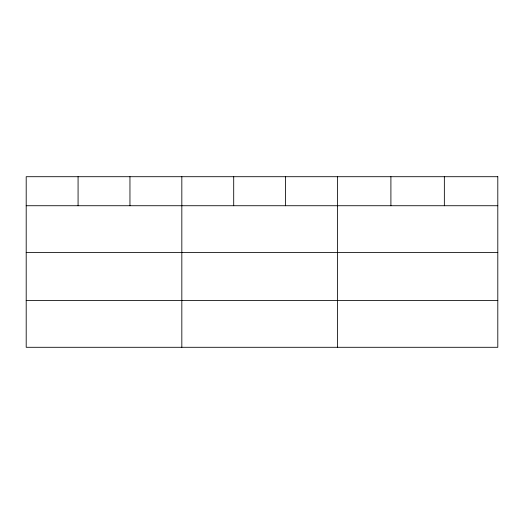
<?xml version="1.0" encoding="UTF-8"?>
<svg xmlns="http://www.w3.org/2000/svg" width="524" height="524" viewBox="0 0 524 524"><rect width="100%" height="100%" fill="white"/><g stroke="black" fill="none" stroke-linecap="round" stroke-linejoin="round"><path stroke-width="0.79" d="M26.2 205.729L497.8 205.729M26.2 252.45L497.8 252.45M26.2 300.579L497.8 300.579M444.352 176.706L444.352 205.729M390.904 176.706L390.904 205.729M337.456 176.706L337.456 347.294M285.58 176.706L285.58 205.729M233.704 176.706L233.704 205.729M181.828 176.706L181.828 347.294M129.952 176.706L129.952 205.729M78.076 176.706L78.076 205.729M497.8 176.706L26.2 176.706L26.2 347.294L497.8 347.294L497.8 176.706"/></g></svg>
